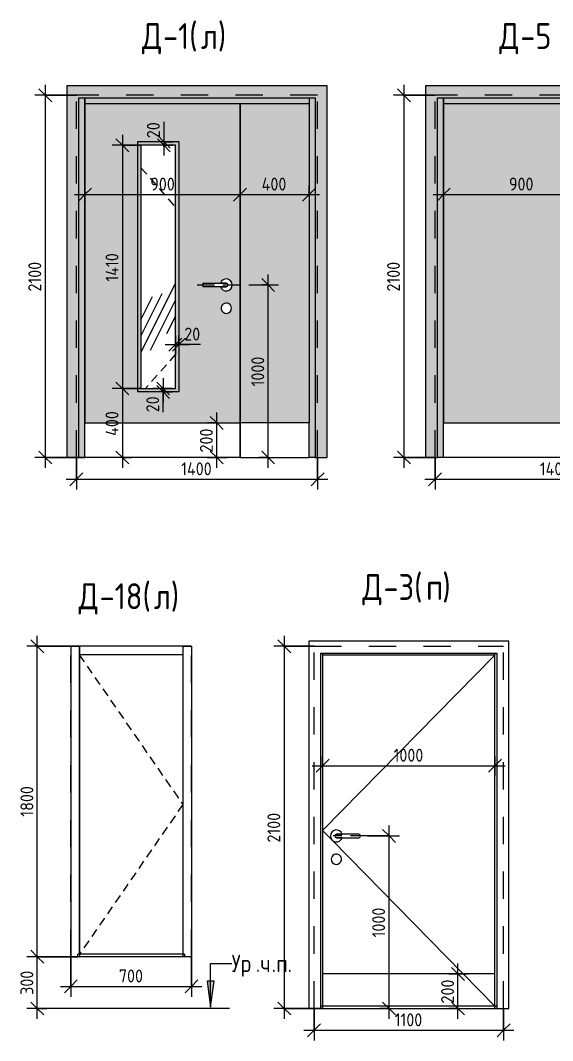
# Model space of a CAD drawing. Header units: millimetres. Extents: x 15267 to 38338, y 3838 to 18333.
# Drawn here: x 15267 to 18356, y 12419 to 18333 of the extents above; entities that cross this region are included whole.
import ezdxf

# ---------------------------------------------------------------- set-up
doc = ezdxf.new("R2010")
doc.units = ezdxf.units.MM
for name, pattern in [('200_ШТРИХ__ш1_п0_6_', [80, 50, -30]), ('ADSK_Штрих_ш2 п1', [150, 100, -50]), ('Штрих', [317.5, 158.75, -158.75])]:
    doc.linetypes.add(name, pattern=pattern)
for name, color, linetype, lineweight in [('A-ANNO-DIMS', 7, 'Continuous', 9), ('A-ANNO-DIMS-50', 7, 'Continuous', 9), ('A-DETL', 7, 'Continuous', 9), ('A-DETL-1', 7, 'ADSK_Штрих_ш2 п1', 9), ('A-DOOR', 7, 'Continuous', 9), ('A-DOOR-1', 7, 'Штрих', 9), ('A-DOOR-2', 7, '200_ШТРИХ__ш1_п0_6_', 9), ('A-DOOR-FRAM', 7, 'Continuous', 9), ('G-ANNO-TEXT', 7, 'Continuous', 9)]:
    doc.layers.add(name, color=color, linetype=linetype, lineweight=lineweight)
doc.layers.add('G-ANNO-TEXT-1', color=7, linetype='Continuous', lineweight=9, true_color=0x3c3c3c)
doc.styles.add('GOST Common', font='GOST_Common.ttf', dxfattribs={"width": 0.9, "height": 150})
doc.styles.add('GOST Common_1', font='GOST_Common.ttf', dxfattribs={"width": 0.9, "height": 100})
doc.styles.add('ISOCPEUR', font='isocpeur.ttf', dxfattribs={"width": 0.9, "height": 75})
doc.dimstyles.new('ISO-1_5', dxfattribs={"dimscale": 304.8, "dimtxt": 74.698588, "dimasz": 0.246063, "dimexe": 0.19685, "dimexo": 0, "dimgap": 0, "dimtad": 1, "dimdec": 0, "dimrnd": 10, "dimzin": 0, "dimdsep": 46, "dimtxsty": 'ISOCPEUR', "dimblk1": 'OBLIQUE', "dimblk2": 'OBLIQUE', "dimsah": 1, "dimcen": 0.09, "dimdle": 0.19685, "dimazin": 0, "dimtfac": 1, "dimtdec": 4, "dimtix": 1, "dimtmove": 0, "dimatfit": 3, "dimfxl": 1, "dimtvp": 1, "dimtolj": 1, "dimtzin": 0, "dimarcsym": 2})
doc.dimstyles.new('ISO-1_5_1', dxfattribs={"dimscale": 304.8, "dimtxt": 74.698588, "dimasz": 0.246063, "dimexe": 0.19685, "dimexo": 0, "dimgap": 0, "dimtad": 1, "dimdec": 0, "dimrnd": 10, "dimzin": 0, "dimdsep": 46, "dimtxsty": 'ISOCPEUR', "dimblk1": 'OBLIQUE', "dimblk2": 'OBLIQUE', "dimsah": 1, "dimcen": 0.09, "dimdle": 0.19685, "dimazin": 0, "dimtfac": 1, "dimtdec": 4, "dimtix": 1, "dimtmove": 1, "dimatfit": 3, "dimfxl": 1, "dimtvp": 1, "dimtolj": 1, "dimtzin": 0, "dimarcsym": 2})

# ---------------------------------------------------------------- blocks, each defined once
blk = doc.blocks.new('Family - ___-32371976-_Двери_ 2 этаж 23-33')
at = {"layer": 'A-DOOR'}
h = blk.add_hatch(color=256, dxfattribs=at)
h.paths.add_polyline_path([(15966.8, 15999.1), (16541.8, 15999.1), (16541.8, 17849.1), (15641.8, 17849.1), (15641.8, 15999.1), (15904.3, 15999.1)])
h.paths.add_polyline_path([(15966.8, 16199.1), (15966.8, 17609.1), (16166.8, 17609.1), (16166.8, 16199.1)])
h.paths.add_polyline_path([(16463.9, 16634.2), (16456.5, 16634.6), (16449.3, 16636.9), (16442.4, 16641.4), (16437.8, 16646.2), (16433.8, 16653.9), (16432.1, 16659.9), (16432.1, 16667.9), (16433.8, 16674.8), (16437.8, 16682), (16442.4, 16687), (16448.8, 16691.2), (16455.9, 16693.6), (16463.5, 16694.1), (16470.9, 16692.7), (16477.8, 16689.6), (16483.6, 16684.8), (16488.1, 16678.7), (16490.9, 16671.6), (16491.8, 16664.1), (16490.9, 16656.7), (16488.1, 16649.8), (16483.8, 16643.7), (16478, 16638.9), (16471.3, 16635.7), (16466, 16634.6)])
h.paths.add_polyline_path([(16462.3, 16764.1), (16453.4, 16765.2), (16444.9, 16768.5), (16437.6, 16773.8), (16432, 16780.9), (16428.3, 16789.1), (16329.2, 16789.5), (16326.8, 16790.5), (16324.7, 16792.1), (16322.4, 16796), (16322.1, 16796.6), (16321.8, 16799.1), (16322.1, 16801.7), (16323.1, 16804.1), (16324.7, 16806.2), (16326.8, 16807.8), (16329.2, 16808.8), (16331.8, 16809.1), (16428.3, 16809.1), (16432, 16817.4), (16437.6, 16824.5), (16444.9, 16829.8), (16453.4, 16833.1), (16464.4, 16833.8), (16471.3, 16832.8), (16479.6, 16829.3), (16486.7, 16823.7), (16492.2, 16816.5), (16495.6, 16808.1), (16496.8, 16799.1), (16495.6, 16790.2), (16492.2, 16781.8), (16486.7, 16774.6), (16479.6, 16769), (16470.5, 16765.3), (16464.4, 16764.4)])
blk.add_hatch(color=256, dxfattribs=at).paths.add_polyline_path([(16541.8, 15999.1), (16941.8, 15999.1), (16941.8, 17849.1), (16541.8, 17849.1), (16541.8, 16144.1)])
h = blk.add_hatch(dxfattribs=at)
h.set_pattern_fill('FP_1', color=256, style=0, pattern_type=2)
h.set_pattern_definition([(63.435, (127, 63.5), (-511.167, 1533.495), [635, -381, 635, -381, -807.806]), (63.435, (127, 63.5), (-511.167, 1533.495), [-2032, 254, -553.81]), (63.435, (95.2, 95.2), (-511.167, 1533.495), [508, -635, 381, -381, -934.806]), (63.435, (95.2, 95.2), (-511.167, 1533.495), [-1905, 444.5, -490.31]), (63.435, (95.2, 190.5), (-511.167, 1533.495), [381, -762, 254, -381, -1061.806]), (63.435, (95.2, 190.5), (-511.167, 1533.495), [-1778, 571.5, -490.31]), (63.435, (190.5, 95.2), (-511.167, 1533.495), [381, -762, 317.5, -12809.3]), (63.435, (285.8, 190.5), (-511.167, 1533.495), [190.5, -952.5, 127, -12999.8]), (63.435, (127, 349.2), (-511.167, 1533.495), [127, -952.5, 127, -508, -1125.306]), (63.435, (127, 349.2), (-511.167, 1533.495), [-1714.5, 317.5, -807.81]), (63.435, (698.5, 254), (-511.167, 1533.495), [635, -952.5, 762, -503.006]), (63.435, (698.5, 158.8), (-511.167, 1533.495), [889, -635, 952.5, -376.006]), (63.435, (762, 190.5), (-511.167, 1533.495), [1016, -508, 762, -553.806]), (63.435, (857.2, 285.8), (-511.167, 1533.495), [635, -889, 508, -807.806]), (63.435, (762, 476.2), (-511.167, 1533.495), [317.5, -1270, 381, -871.306]), (63.435, (952.5, 381), (-511.167, 1533.495), [254, -1270, 254, -1061.806])])
h.paths.add_polyline_path([(15966.8, 16199.1), (16166.8, 16199.1), (16166.8, 17609.1), (15966.8, 17609.1), (15966.8, 16412.5)])
at = {"layer": 'A-DOOR-FRAM'}
for points in [[(15606.8, 15799.1), (15606.8, 17884.1), (16976.8, 17884.1), (16976.8, 15799.1), (17046.8, 15799.1), (17046.8, 17954.1), (15536.8, 17954.1), (15536.8, 15799.1)], [(15641.8, 15799.1), (15641.8, 17884.1), (15606.8, 17884.1), (15606.8, 15799.1)], [(15641.8, 17849.1), (16941.8, 17849.1), (16941.8, 17884.1), (15641.8, 17884.1)], [(16941.8, 15799.1), (16976.8, 15799.1), (16976.8, 17884.1), (16941.8, 17884.1), (16941.8, 15999.1)]]:
    blk.add_hatch(color=256, dxfattribs=at).paths.add_polyline_path(points)
at = {"layer": 'A-DOOR'}
for p, q in [((16541.8, 17849.1), (15641.8, 17849.1)), ((15641.8, 15999.1), (15641.8, 17849.1)), ((16541.8, 17849.1), (16541.8, 15999.1)), ((16941.8, 17849.1), (16541.8, 17849.1)), ((16541.8, 15999.1), (16541.8, 17849.1)), ((16941.8, 17849.1), (16941.8, 15999.1)), ((16186.8, 17629.1), (15946.8, 17629.1)), ((15946.8, 17629.1), (15946.8, 16179.1)), ((16186.8, 17629.1), (16186.8, 16179.1)), ((15966.8, 17609.1), (15966.8, 16199.1)), ((16166.8, 17609.1), (15966.8, 17609.1)), ((16166.8, 16199.1), (16166.8, 17609.1)), ((16331.8, 16809.1), (16461.8, 16809.1)), ((16461.8, 16809.1), (16428.3, 16809.1)), ((16461.8, 16789.1), (16331.8, 16789.1)), ((16428.3, 16789.1), (16461.8, 16789.1)), ((16186.8, 16179.1), (15946.8, 16179.1)), ((15966.8, 16199.1), (16166.8, 16199.1)), ((15641.8, 15999.1), (16541.8, 15999.1)), ((15641.8, 15799.1), (15641.8, 15999.1)), ((16541.8, 15799.1), (16541.8, 15999.1)), ((16941.8, 15999.1), (16541.8, 15999.1)), ((16541.8, 15999.1), (16541.8, 15799.1)), ((16941.8, 15799.1), (16941.8, 15999.1)), ((16541.8, 15799.1), (15641.8, 15799.1)), ((16541.8, 15799.1), (16941.8, 15799.1))]:
    blk.add_line(p, q, dxfattribs=at)
for centre, radius, start, end in [((16331.8, 16799.1), 10, 90, 270), ((16461.8, 16799.1), 35, 0, 163.39845), ((16461.8, 16799.1), 35, 196.60155, 0), ((16461.8, 16799.1), 10, 270, 90), ((16461.8, 16799.1), 10, 270, 90), ((16461.8, 16664.1), 30, 0, 188.16992), ((16461.8, 16664.1), 30, 188.16992, 0)]:
    blk.add_arc(centre, radius, start, end, dxfattribs=at)
at = {"layer": 'A-DOOR-1'}
for p, q in [((16991.8, 17899.1), (15591.8, 17899.1)), ((15591.8, 15799.1), (15591.8, 17899.1)), ((16991.8, 17899.1), (15591.8, 17899.1)), ((15591.8, 15799.1), (15591.8, 17899.1)), ((16991.8, 15799.1), (16991.8, 17899.1)), ((16991.8, 15799.1), (16991.8, 17899.1))]:
    blk.add_line(p, q, dxfattribs=at)
at = {"layer": 'A-DOOR-2'}
for p, q in [((15966.8, 17478), (16166.8, 17250.6)), ((16166.8, 16397.1), (15993, 16199.1))]:
    blk.add_line(p, q, dxfattribs=at)
at = {"layer": 'A-DOOR-FRAM'}
for p, q in [((17046.8, 17954.1), (15536.8, 17954.1)), ((15536.8, 17954.1), (15536.8, 15799.1)), ((17046.8, 15799.1), (17046.8, 17954.1)), ((15606.8, 15799.1), (15606.8, 17884.1)), ((15606.8, 17884.1), (16976.8, 17884.1)), ((15641.8, 17849.1), (15641.8, 17884.1)), ((15641.8, 17884.1), (15641.8, 15999.1)), ((16941.8, 17884.1), (16941.8, 17849.1)), ((16941.8, 17884.1), (16941.8, 15999.1)), ((16976.8, 17884.1), (16976.8, 15799.1)), ((16941.8, 17849.1), (15641.8, 17849.1)), ((15536.8, 15799.1), (15606.8, 15799.1)), ((15641.8, 15799.1), (15606.8, 15799.1)), ((16976.8, 15799.1), (16941.8, 15799.1)), ((16976.8, 15799.1), (17046.8, 15799.1))]:
    blk.add_line(p, q, dxfattribs=at)
blk = doc.blocks.new('Family - ___-32372011-_Двери_ 2 этаж 23-33')
at = {"layer": 'A-DOOR'}
for p, q in [((16209.7, 14655.1), (15609.7, 14655.1)), ((15609.7, 12919.1), (15609.7, 14655.1)), ((16209.7, 14655.1), (16209.7, 12919.1)), ((16209.7, 12919.1), (15609.7, 12919.1))]:
    blk.add_line(p, q, dxfattribs=at)
at = {"layer": 'A-DOOR-1'}
for p, q in [((16259.7, 14705.1), (15559.7, 14705.1)), ((15559.7, 12905.1), (15559.7, 14705.1)), ((16259.7, 14705.1), (15559.7, 14705.1)), ((15559.7, 12905.1), (15559.7, 14705.1)), ((16259.7, 12905.1), (16259.7, 14705.1)), ((16259.7, 12905.1), (16259.7, 14705.1))]:
    blk.add_line(p, q, dxfattribs=at)
at = {"layer": 'A-DOOR-2'}
for p, q in [((15608.3, 14655.1), (16209.7, 13787.1)), ((16209.7, 13787.1), (15609.7, 12919.1))]:
    blk.add_line(p, q, dxfattribs=at)
at = {"layer": 'A-DOOR-FRAM'}
for p, q in [((15559.7, 14705.1), (15609.7, 14705.1)), ((15559.7, 14705.1), (15559.7, 12905.1)), ((15609.7, 14655.1), (15609.7, 14705.1)), ((16209.7, 14705.1), (15609.7, 14705.1)), ((15609.7, 14705.1), (15609.7, 12905.1)), ((16209.7, 14705.1), (16209.7, 14655.1)), ((16209.7, 14705.1), (16259.7, 14705.1)), ((16209.7, 14705.1), (16209.7, 12905.1)), ((16259.7, 14705.1), (16259.7, 12905.1)), ((16209.7, 14655.1), (15609.7, 14655.1)), ((15609.7, 12905.1), (15559.7, 12905.1)), ((15599.7, 12905.1), (15599.7, 12919.1)), ((16219.7, 12919.1), (15599.7, 12919.1)), ((16219.7, 12905.1), (15599.7, 12905.1)), ((16259.7, 12905.1), (16209.7, 12905.1)), ((16219.7, 12919.1), (16219.7, 12905.1))]:
    blk.add_line(p, q, dxfattribs=at)
blk = doc.blocks.new('Family - ___-32419061-_Двери_ 2 этаж 23-33')
at = {"layer": 'A-DOOR'}
for p, q in [((18020.9, 14653.7), (17020.9, 13637.1)), ((17020.9, 13637.1), (17073.9, 13583.1)), ((17230.9, 13615.1), (17100.9, 13615.1)), ((17100.9, 13615.1), (17134.4, 13615.1)), ((17078.1, 13578.9), (18020.9, 12619.1)), ((17100.9, 13595.1), (17230.9, 13595.1)), ((17134.4, 13595.1), (17100.9, 13595.1)), ((18020.9, 12805.1), (17020.9, 12805.1))]:
    blk.add_line(p, q, dxfattribs=at)
for centre, radius, start, end in [((17100.9, 13605.1), 35, 16.60155, 180), ((17100.9, 13605.1), 35, 180, 343.39845), ((17100.9, 13605.1), 10, 90, 270), ((17100.9, 13605.1), 10, 90, 270), ((17230.9, 13605.1), 10, 270, 90), ((17100.9, 13470.1), 30, 351.83008, 180), ((17100.9, 13470.1), 30, 180, 351.83008)]:
    blk.add_arc(centre, radius, start, end, dxfattribs=at)
at = {"layer": 'A-DOOR-1'}
for p, q in [((16970.9, 14705.1), (18070.9, 14705.1)), ((16970.9, 12605.1), (16970.9, 14705.1)), ((16970.9, 14705.1), (18070.9, 14705.1)), ((16970.9, 12605.1), (16970.9, 14705.1)), ((18070.9, 12605.1), (18070.9, 14705.1)), ((18070.9, 12605.1), (18070.9, 14705.1))]:
    blk.add_line(p, q, dxfattribs=at)
at = {"layer": 'A-DOOR-FRAM'}
for p, q in [((18100.9, 14735.1), (16940.9, 14735.1)), ((16940.9, 14735.1), (16940.9, 12605.1)), ((18100.9, 12605.1), (18100.9, 14735.1)), ((17010.9, 12605.1), (17010.9, 14665.1)), ((17010.9, 14665.1), (18030.9, 14665.1)), ((17020.9, 14655.1), (17020.9, 14665.1)), ((17020.9, 14665.1), (17020.9, 12605.1)), ((17020.9, 14655.1), (18020.9, 14655.1)), ((18020.9, 14665.1), (18020.9, 14655.1)), ((18020.9, 12605.1), (18020.9, 14665.1)), ((18030.9, 14665.1), (18030.9, 12605.1)), ((16940.9, 12605.1), (17010.9, 12605.1)), ((18030.9, 12619.1), (17010.9, 12619.1)), ((17020.9, 12605.1), (17010.9, 12605.1)), ((17010.9, 12605.1), (18030.9, 12605.1)), ((18030.9, 12605.1), (18020.9, 12605.1)), ((18030.9, 12605.1), (18100.9, 12605.1))]:
    blk.add_line(p, q, dxfattribs=at)
blk = doc.blocks.new('Family - ___-32419566-_Двери_ 2 этаж 23-33')
at = {"layer": 'A-DOOR'}
h = blk.add_hatch(color=256, dxfattribs=at)
h.paths.add_polyline_path([(17723.2, 15999.1), (18623.2, 15999.1), (18623.2, 17849.1), (17723.2, 17849.1), (17723.2, 16144.1)])
h.paths.add_polyline_path([(18545.4, 16634.2), (18537.9, 16634.6), (18530.8, 16636.9), (18523.8, 16641.4), (18519.2, 16646.2), (18515.2, 16653.9), (18513.5, 16659.9), (18513.5, 16667.9), (18515.2, 16674.8), (18519.2, 16682), (18523.8, 16687), (18530.2, 16691.2), (18537.4, 16693.6), (18544.9, 16694.1), (18552.3, 16692.7), (18559.2, 16689.6), (18565, 16684.8), (18569.5, 16678.7), (18572.3, 16671.6), (18573.2, 16664.1), (18572.3, 16656.7), (18569.6, 16649.8), (18565.2, 16643.7), (18559.5, 16638.9), (18552.7, 16635.7), (18547.4, 16634.6)])
h.paths.add_polyline_path([(18543.8, 16764.1), (18534.8, 16765.2), (18526.4, 16768.5), (18519.1, 16773.8), (18513.4, 16780.9), (18509.7, 16789.1), (18410.7, 16789.5), (18408.2, 16790.5), (18406.2, 16792.1), (18404.6, 16794.1), (18403.6, 16796.6), (18403.2, 16799.1), (18403.6, 16801.7), (18404.6, 16804.1), (18406.2, 16806.2), (18408.2, 16807.8), (18410.7, 16808.8), (18416.7, 16809.1), (18509.7, 16809.1), (18513.4, 16817.4), (18519.1, 16824.5), (18526.4, 16829.8), (18534.8, 16833.1), (18545.8, 16833.8), (18552.7, 16832.8), (18561, 16829.3), (18568.2, 16823.7), (18573.6, 16816.5), (18577.1, 16808.1), (18578.2, 16799.1), (18577.1, 16790.2), (18573.6, 16781.8), (18566.9, 16773.6), (18559.8, 16768.5), (18550.9, 16765.2), (18545.8, 16764.4)])
blk.add_hatch(color=256, dxfattribs=at).paths.add_polyline_path([(19023.2, 15999.1), (19023.2, 17849.1), (18623.2, 17849.1), (18623.2, 15999.1), (18717, 15999.1)])
at = {"layer": 'A-DOOR-FRAM'}
for points in [[(19128.2, 15799.1), (19128.2, 17954.1), (17618.2, 17954.1), (17618.2, 15799.1), (17688.2, 15799.1), (17688.2, 17884.1), (19058.2, 17884.1), (19058.2, 15799.1)], [(17723.2, 15799.1), (17723.2, 17884.1), (17688.2, 17884.1), (17688.2, 15799.1)], [(19023.2, 17849.1), (19023.2, 17884.1), (17723.2, 17884.1), (17723.2, 17849.1), (18623.2, 17849.1)], [(19023.2, 15799.1), (19058.2, 15799.1), (19058.2, 17884.1), (19023.2, 17884.1), (19023.2, 15999.1)]]:
    blk.add_hatch(color=256, dxfattribs=at).paths.add_polyline_path(points)
at = {"layer": 'A-DOOR'}
for p, q in [((18623.2, 17849.1), (17723.2, 17849.1)), ((17723.2, 15999.1), (17723.2, 17849.1)), ((18623.2, 17849.1), (18623.2, 15999.1)), ((19023.2, 17849.1), (18623.2, 17849.1)), ((18623.2, 15999.1), (18623.2, 17849.1)), ((19023.2, 17849.1), (19023.2, 15999.1)), ((18413.2, 16809.1), (18543.2, 16809.1)), ((18543.2, 16809.1), (18509.7, 16809.1)), ((18543.2, 16789.1), (18413.2, 16789.1)), ((18509.7, 16789.1), (18543.2, 16789.1)), ((17723.2, 15999.1), (18623.2, 15999.1)), ((17723.2, 15799.1), (17723.2, 15999.1)), ((18623.2, 15799.1), (18623.2, 15999.1)), ((19023.2, 15999.1), (18623.2, 15999.1)), ((18623.2, 15999.1), (18623.2, 15799.1)), ((19023.2, 15799.1), (19023.2, 15999.1)), ((18623.2, 15799.1), (17723.2, 15799.1)), ((18623.2, 15799.1), (19023.2, 15799.1))]:
    blk.add_line(p, q, dxfattribs=at)
for centre, radius, start, end in [((18413.2, 16799.1), 10, 90, 270), ((18543.2, 16799.1), 35, 0, 163.39845), ((18543.2, 16799.1), 35, 196.60155, 0), ((18543.2, 16799.1), 10, 270, 90), ((18543.2, 16799.1), 10, 270, 90), ((18543.2, 16664.1), 30, 0, 188.16992), ((18543.2, 16664.1), 30, 188.16992, 0)]:
    blk.add_arc(centre, radius, start, end, dxfattribs=at)
at = {"layer": 'A-DOOR-1'}
for p, q in [((19073.2, 17899.1), (17673.2, 17899.1)), ((17673.2, 15799.1), (17673.2, 17899.1)), ((19073.2, 17899.1), (17673.2, 17899.1)), ((17673.2, 15799.1), (17673.2, 17899.1)), ((19073.2, 15799.1), (19073.2, 17899.1)), ((19073.2, 15799.1), (19073.2, 17899.1))]:
    blk.add_line(p, q, dxfattribs=at)
at = {"layer": 'A-DOOR-FRAM'}
for p, q in [((19128.2, 17954.1), (17618.2, 17954.1)), ((17618.2, 17954.1), (17618.2, 15799.1)), ((19128.2, 15799.1), (19128.2, 17954.1)), ((17688.2, 15799.1), (17688.2, 17884.1)), ((17688.2, 17884.1), (19058.2, 17884.1)), ((17723.2, 17849.1), (17723.2, 17884.1)), ((17723.2, 17884.1), (17723.2, 15999.1)), ((19023.2, 17884.1), (19023.2, 17849.1)), ((19023.2, 17884.1), (19023.2, 15999.1)), ((19058.2, 17884.1), (19058.2, 15799.1)), ((19023.2, 17849.1), (17723.2, 17849.1)), ((17618.2, 15799.1), (17688.2, 15799.1)), ((17723.2, 15799.1), (17688.2, 15799.1)), ((19058.2, 15799.1), (19023.2, 15799.1)), ((19058.2, 15799.1), (19128.2, 15799.1))]:
    blk.add_line(p, q, dxfattribs=at)
blk = doc.blocks.new('DIMBLOCK1-_Двери_ 2 этаж 23-33')
at = {"layer": 'A-ANNO-DIMS-50'}
for p, q in [((15591.8, 15799.1), (15591.8, 15612.9)), ((15591.8, 15672.9), (15591.8, 15799.1)), ((16991.8, 15799.1), (16991.8, 15612.9)), ((16991.8, 15672.9), (16991.8, 15799.1)), ((15531.8, 15672.9), (17051.8, 15672.9))]:
    blk.add_line(p, q, dxfattribs=at)
at = {"layer": 'A-ANNO-DIMS-50', "lineweight": 20}
for p, q in [((15591.8, 15672.9), (15554.3, 15635.4)), ((15591.8, 15672.9), (15629.3, 15710.4)), ((16991.8, 15672.9), (16954.3, 15635.4)), ((16991.8, 15672.9), (17029.3, 15710.4))]:
    blk.add_line(p, q, dxfattribs=at)
at = {"layer": 'A-ANNO-DIMS-50', "color": 0, "insert": (16199.9, 15770.9), "char_height": 75, "width": 220.648, "attachment_point": 1, "line_spacing_factor": 1.149209, "style": 'ISOCPEUR'}
blk.add_mtext('1400', dxfattribs=at)
blk = doc.blocks.new('_Oblique')
at = {"color": 0, "linetype": 'ByBlock', "lineweight": -2}
blk.add_line((-0.5, -0.5), (0.5, 0.5), dxfattribs=at)
blk = doc.blocks.new('DIMBLOCK2-_Двери_ 2 этаж 23-33')
at = {"layer": 'A-ANNO-DIMS-50', "lineweight": 20}
for p, q in [((16406.4, 15999.1), (16368.9, 16036.6)), ((16406.4, 15999.1), (16443.9, 15961.6)), ((16406.4, 15799.1), (16368.9, 15836.6)), ((16406.4, 15799.1), (16443.9, 15761.6))]:
    blk.add_line(p, q, dxfattribs=at)
at = {"layer": 'A-ANNO-DIMS-50'}
for p, q in [((16406.4, 15739.1), (16406.4, 16059.1)), ((16353.3, 15999.1), (16466.4, 15999.1)), ((16406.4, 15999.1), (16353.3, 15999.1)), ((16353.3, 15799.1), (16466.4, 15799.1)), ((16406.4, 15799.1), (16353.3, 15799.1))]:
    blk.add_line(p, q, dxfattribs=at)
at = {"layer": 'A-ANNO-DIMS-50', "color": 0, "insert": (16308.4, 15828), "char_height": 75, "width": 170.658, "attachment_point": 1, "rotation": 90, "line_spacing_factor": 1.149209, "style": 'ISOCPEUR'}
blk.add_mtext('200', dxfattribs=at)
blk = doc.blocks.new('DIMBLOCK3-_Двери_ 2 этаж 23-33')
at = {"layer": 'A-ANNO-DIMS-50', "lineweight": 20}
for p, q in [((15859, 17609.1), (15821.5, 17646.6)), ((15859, 17609.1), (15896.5, 17571.6)), ((15859, 16199.1), (15821.5, 16236.6)), ((15859, 16199.1), (15896.5, 16161.6))]:
    blk.add_line(p, q, dxfattribs=at)
at = {"layer": 'A-ANNO-DIMS-50'}
for p, q in [((15859, 17669.1), (15859, 16199.1)), ((15966.8, 17609.1), (15799, 17609.1)), ((15859, 17609.1), (15966.8, 17609.1)), ((15966.8, 16199.1), (15799, 16199.1)), ((15859, 16199.1), (15966.8, 16199.1))]:
    blk.add_line(p, q, dxfattribs=at)
at = {"layer": 'A-ANNO-DIMS-50', "color": 0, "insert": (15761, 16818.7), "char_height": 75, "width": 205.134, "attachment_point": 1, "rotation": 90, "line_spacing_factor": 1.149209, "style": 'ISOCPEUR'}
blk.add_mtext('1410', dxfattribs=at)
blk = doc.blocks.new('DIMBLOCK4-_Двери_ 2 этаж 23-33')
at = {"layer": 'A-ANNO-DIMS-50', "lineweight": 20}
for p, q in [((15859, 16199.1), (15821.5, 16236.6)), ((15859, 16199.1), (15896.5, 16161.6)), ((15859, 15799.1), (15821.5, 15836.6)), ((15859, 15799.1), (15896.5, 15761.6))]:
    blk.add_line(p, q, dxfattribs=at)
at = {"layer": 'A-ANNO-DIMS-50'}
for p, q in [((15966.8, 16199.1), (15799, 16199.1)), ((15859, 16199.1), (15859, 15739.1)), ((15859, 16199.1), (15966.8, 16199.1)), ((15912, 15799.1), (15799, 15799.1)), ((15859, 15799.1), (15912, 15799.1))]:
    blk.add_line(p, q, dxfattribs=at)
at = {"layer": 'A-ANNO-DIMS-50', "color": 0, "insert": (15761, 15924.4), "char_height": 75, "width": 179.277, "attachment_point": 1, "rotation": 90, "line_spacing_factor": 1.149209, "style": 'ISOCPEUR'}
blk.add_mtext('400', dxfattribs=at)
blk = doc.blocks.new('DIMBLOCK5-_Двери_ 2 этаж 23-33')
at = {"layer": 'A-ANNO-DIMS-50', "lineweight": 20}
for p, q in [((16095.3, 16199.1), (16057.8, 16236.6)), ((16095.3, 16179.1), (16057.8, 16216.6)), ((16095.3, 16199.1), (16132.8, 16161.6)), ((16095.3, 16179.1), (16132.8, 16141.6))]:
    blk.add_line(p, q, dxfattribs=at)
at = {"layer": 'A-ANNO-DIMS-50'}
for p, q in [((16095.3, 16259.1), (16095.3, 16119.1)), ((16095.3, 16205.8), (16095.3, 16189.1)), ((16095.3, 16061), (16095.3, 16205.8)), ((16148.3, 16199.1), (16035.3, 16199.1)), ((16148.3, 16179.1), (16035.3, 16179.1)), ((16095.3, 16199.1), (16148.3, 16199.1)), ((16095.3, 16179.1), (16148.3, 16179.1))]:
    blk.add_line(p, q, dxfattribs=at)
at = {"layer": 'A-ANNO-DIMS-50', "color": 0, "insert": (15997.3, 16061), "char_height": 75, "width": 113.772, "attachment_point": 1, "rotation": 90, "line_spacing_factor": 1.149209, "style": 'ISOCPEUR'}
blk.add_mtext('20', dxfattribs=at)
blk = doc.blocks.new('DIMBLOCK6-_Двери_ 2 этаж 23-33')
at = {"layer": 'A-ANNO-DIMS-50'}
for p, q in [((16166.8, 16506.8), (16166.8, 16393.8)), ((16166.8, 16453.8), (16166.8, 16506.8)), ((16186.8, 16506.8), (16186.8, 16393.8)), ((16186.8, 16453.8), (16186.8, 16506.8)), ((16106.8, 16453.8), (16246.8, 16453.8)), ((16168, 16453.8), (16176.8, 16453.8)), ((16312.8, 16453.8), (16168, 16453.8))]:
    blk.add_line(p, q, dxfattribs=at)
at = {"layer": 'A-ANNO-DIMS-50', "lineweight": 20}
for p, q in [((16166.8, 16453.8), (16129.3, 16416.3)), ((16186.8, 16453.8), (16149.3, 16416.3)), ((16166.8, 16453.8), (16204.3, 16491.3)), ((16186.8, 16453.8), (16224.3, 16491.3))]:
    blk.add_line(p, q, dxfattribs=at)
at = {"layer": 'A-ANNO-DIMS-50', "color": 0, "insert": (16218, 16551.8), "char_height": 75, "width": 113.772, "attachment_point": 1, "line_spacing_factor": 1.149209, "style": 'ISOCPEUR'}
blk.add_mtext('20', dxfattribs=at)
blk = doc.blocks.new('DIMBLOCK7-_Двери_ 2 этаж 23-33')
at = {"layer": 'A-ANNO-DIMS-50'}
for p, q in [((16099.2, 17744.9), (16099.2, 17600.1)), ((16099.2, 17689.1), (16099.2, 17549.1)), ((16152.2, 17629.1), (16039.2, 17629.1)), ((16099.2, 17629.1), (16152.2, 17629.1)), ((16152.2, 17609.1), (16039.2, 17609.1)), ((16099.2, 17600.1), (16099.2, 17619.1)), ((16099.2, 17609.1), (16152.2, 17609.1))]:
    blk.add_line(p, q, dxfattribs=at)
at = {"layer": 'A-ANNO-DIMS-50', "lineweight": 20}
for p, q in [((16099.2, 17629.1), (16061.7, 17666.6)), ((16099.2, 17609.1), (16061.7, 17646.6)), ((16099.2, 17629.1), (16136.7, 17591.6)), ((16099.2, 17609.1), (16136.7, 17571.6))]:
    blk.add_line(p, q, dxfattribs=at)
at = {"layer": 'A-ANNO-DIMS-50', "color": 0, "insert": (16001.2, 17650.1), "char_height": 75, "width": 113.772, "attachment_point": 1, "rotation": 90, "line_spacing_factor": 1.149209, "style": 'ISOCPEUR'}
blk.add_mtext('20', dxfattribs=at)
blk = doc.blocks.new('DIMBLOCK8-_Двери_ 2 этаж 23-33')
at = {"layer": 'A-ANNO-DIMS-50', "lineweight": 20}
for p, q in [((15411, 17899.1), (15373.5, 17936.6)), ((15411, 17899.1), (15448.5, 17861.6)), ((15411, 15799.1), (15373.5, 15836.6)), ((15411, 15799.1), (15448.5, 15761.6))]:
    blk.add_line(p, q, dxfattribs=at)
at = {"layer": 'A-ANNO-DIMS-50'}
for p, q in [((15411, 17959.1), (15411, 15739.1)), ((15591.8, 17899.1), (15351, 17899.1)), ((15411, 17899.1), (15591.8, 17899.1)), ((15641.8, 15799.1), (15351, 15799.1)), ((15411, 15799.1), (15641.8, 15799.1))]:
    blk.add_line(p, q, dxfattribs=at)
at = {"layer": 'A-ANNO-DIMS-50', "color": 0, "insert": (15313, 16760.8), "char_height": 75, "width": 212.029, "attachment_point": 1, "rotation": 90, "line_spacing_factor": 1.149209, "style": 'ISOCPEUR'}
blk.add_mtext('2100', dxfattribs=at)
blk = doc.blocks.new('DIMBLOCK9-_Двери_ 2 этаж 23-33')
at = {"layer": 'A-ANNO-DIMS-50'}
for p, q in [((15641.8, 17376.3), (15641.8, 17263.3)), ((15641.8, 17323.3), (15641.8, 17376.3)), ((16541.8, 17276.4), (16541.8, 17383.3)), ((15581.8, 17323.3), (16541.8, 17323.3)), ((16541.8, 17323.3), (16541.8, 17276.4))]:
    blk.add_line(p, q, dxfattribs=at)
at = {"layer": 'A-ANNO-DIMS-50', "lineweight": 20}
for p, q in [((15641.8, 17323.3), (15679.3, 17360.8)), ((16541.8, 17323.3), (16579.3, 17360.8)), ((15641.8, 17323.3), (15604.3, 17285.8)), ((16541.8, 17323.3), (16504.3, 17285.8))]:
    blk.add_line(p, q, dxfattribs=at)
at = {"layer": 'A-ANNO-DIMS-50', "color": 0, "insert": (16020.7, 17421.3), "char_height": 75, "width": 170.658, "attachment_point": 1, "line_spacing_factor": 1.149209, "style": 'ISOCPEUR'}
blk.add_mtext('900', dxfattribs=at)
blk = doc.blocks.new('DIMBLOCK10-_Двери_ 2 этаж 23-33')
at = {"layer": 'A-ANNO-DIMS-50'}
for p, q in [((16541.8, 17276.4), (16541.8, 17383.3)), ((16941.8, 17376.3), (16941.8, 17263.3)), ((16941.8, 17323.3), (16941.8, 17376.3)), ((16541.8, 17323.3), (17001.8, 17323.3)), ((16541.8, 17323.3), (16541.8, 17276.4))]:
    blk.add_line(p, q, dxfattribs=at)
at = {"layer": 'A-ANNO-DIMS-50', "lineweight": 20}
for p, q in [((16541.8, 17323.3), (16579.3, 17360.8)), ((16941.8, 17323.3), (16979.3, 17360.8)), ((16541.8, 17323.3), (16504.3, 17285.8)), ((16941.8, 17323.3), (16904.3, 17285.8))]:
    blk.add_line(p, q, dxfattribs=at)
at = {"layer": 'A-ANNO-DIMS-50', "color": 0, "insert": (16667.1, 17421.3), "char_height": 75, "width": 179.277, "attachment_point": 1, "line_spacing_factor": 1.149209, "style": 'ISOCPEUR'}
blk.add_mtext('400', dxfattribs=at)
blk = doc.blocks.new('DIMBLOCK11-_Двери_ 2 этаж 23-33')
at = {"layer": 'A-ANNO-DIMS-50'}
for p, q in [((15559.7, 12905.1), (15559.7, 12673.1)), ((15559.7, 12733.1), (15559.7, 12905.1)), ((16259.7, 12905.1), (16259.7, 12673.1)), ((16259.7, 12733.1), (16259.7, 12905.1)), ((15499.7, 12733.1), (16319.7, 12733.1))]:
    blk.add_line(p, q, dxfattribs=at)
at = {"layer": 'A-ANNO-DIMS-50', "lineweight": 20}
for p, q in [((15559.7, 12733.1), (15522.2, 12695.6)), ((15559.7, 12733.1), (15597.2, 12770.6)), ((16259.7, 12733.1), (16222.2, 12695.6)), ((16259.7, 12733.1), (16297.2, 12770.6))]:
    blk.add_line(p, q, dxfattribs=at)
at = {"layer": 'A-ANNO-DIMS-50', "color": 0, "insert": (15838.6, 12831.1), "char_height": 75, "width": 170.658, "attachment_point": 1, "line_spacing_factor": 1.149209, "style": 'ISOCPEUR'}
blk.add_mtext('700', dxfattribs=at)
blk = doc.blocks.new('DIMBLOCK12-_Двери_ 2 этаж 23-33')
at = {"layer": 'A-ANNO-DIMS-50'}
for p, q in [((15599.7, 12905.1), (15305.1, 12905.1)), ((15365.1, 12545.1), (15365.1, 12905.1)), ((15365.1, 12905.1), (15599.7, 12905.1)), ((15420.3, 12605.1), (15305.1, 12605.1)), ((15365.1, 12605.1), (15420.3, 12605.1))]:
    blk.add_line(p, q, dxfattribs=at)
at = {"layer": 'A-ANNO-DIMS-50', "lineweight": 20}
for p, q in [((15365.1, 12905.1), (15327.6, 12942.6)), ((15365.1, 12905.1), (15402.6, 12867.6)), ((15365.1, 12605.1), (15327.6, 12642.6)), ((15365.1, 12605.1), (15402.6, 12567.6))]:
    blk.add_line(p, q, dxfattribs=at)
at = {"layer": 'A-ANNO-DIMS-50', "color": 0, "insert": (15267.1, 12684), "char_height": 75, "width": 170.658, "attachment_point": 1, "rotation": 90, "line_spacing_factor": 1.149209, "style": 'ISOCPEUR'}
blk.add_mtext('300', dxfattribs=at)
blk = doc.blocks.new('DIMBLOCK13-_Двери_ 2 этаж 23-33')
at = {"layer": 'A-ANNO-DIMS-50', "lineweight": 20}
for p, q in [((15365.1, 14705.1), (15327.6, 14742.6)), ((15365.1, 14705.1), (15402.6, 14667.6)), ((15365.1, 12905.1), (15327.6, 12942.6)), ((15365.1, 12905.1), (15402.6, 12867.6))]:
    blk.add_line(p, q, dxfattribs=at)
at = {"layer": 'A-ANNO-DIMS-50'}
for p, q in [((15365.1, 12905.1), (15365.1, 14765.1)), ((15559.7, 14705.1), (15305.1, 14705.1)), ((15365.1, 14705.1), (15559.7, 14705.1)), ((15599.7, 12905.1), (15305.1, 12905.1)), ((15365.1, 12905.1), (15599.7, 12905.1))]:
    blk.add_line(p, q, dxfattribs=at)
at = {"layer": 'A-ANNO-DIMS-50', "color": 0, "insert": (15267.1, 13716.8), "char_height": 75, "width": 212.029, "attachment_point": 1, "rotation": 90, "line_spacing_factor": 1.149209, "style": 'ISOCPEUR'}
blk.add_mtext('1800', dxfattribs=at)
blk = doc.blocks.new('DIMBLOCK15-_Двери_ 2 этаж 23-33')
at = {"layer": 'A-ANNO-DIMS-50'}
for p, q in [((16705, 15739.1), (16705, 16859.6)), ((16672.7, 16799.6), (16765, 16799.6)), ((16705, 16799.6), (16672.7, 16799.6)), ((16652, 15799.1), (16765, 15799.1)), ((16705, 15799.1), (16652, 15799.1))]:
    blk.add_line(p, q, dxfattribs=at)
at = {"layer": 'A-ANNO-DIMS-50', "lineweight": 20}
for p, q in [((16705, 16799.6), (16667.5, 16837.1)), ((16705, 16799.6), (16742.5, 16762.1)), ((16705, 15799.1), (16667.5, 15836.6)), ((16705, 15799.1), (16742.5, 15761.6))]:
    blk.add_line(p, q, dxfattribs=at)
at = {"layer": 'A-ANNO-DIMS-50', "color": 0, "insert": (16607, 16211), "char_height": 75, "width": 212.029, "attachment_point": 1, "rotation": 90, "line_spacing_factor": 1.149209, "style": 'ISOCPEUR'}
blk.add_mtext('1000', dxfattribs=at)
blk = doc.blocks.new('DIMBLOCK27-_Двери_ 2 этаж 23-33')
at = {"layer": 'A-ANNO-DIMS-50', "lineweight": 20}
for p, q in [((16798.2, 14705.1), (16760.7, 14742.6)), ((16798.2, 14705.1), (16835.7, 14667.6)), ((16798.2, 12605.1), (16760.7, 12642.6)), ((16798.2, 12605.1), (16835.7, 12567.6))]:
    blk.add_line(p, q, dxfattribs=at)
at = {"layer": 'A-ANNO-DIMS-50'}
for p, q in [((16798.2, 14765.1), (16798.2, 12545.1)), ((16970.9, 14705.1), (16738.2, 14705.1)), ((16798.2, 14705.1), (16970.9, 14705.1)), ((17010.9, 12605.1), (16738.2, 12605.1)), ((16798.2, 12605.1), (17010.9, 12605.1))]:
    blk.add_line(p, q, dxfattribs=at)
at = {"layer": 'A-ANNO-DIMS-50', "color": 0, "insert": (16700.3, 13566.8), "char_height": 75, "width": 212.029, "attachment_point": 1, "rotation": 90, "line_spacing_factor": 1.149209, "style": 'ISOCPEUR'}
blk.add_mtext('2100', dxfattribs=at)
blk = doc.blocks.new('DIMBLOCK28-_Двери_ 2 этаж 23-33')
at = {"layer": 'A-ANNO-DIMS-50'}
for p, q in [((16970.9, 12605.1), (16970.9, 12418.9)), ((16970.9, 12478.9), (16970.9, 12605.1)), ((18070.9, 12605.1), (18070.9, 12418.9)), ((18070.9, 12478.9), (18070.9, 12605.1)), ((16910.9, 12478.9), (18130.9, 12478.9))]:
    blk.add_line(p, q, dxfattribs=at)
at = {"layer": 'A-ANNO-DIMS-50', "lineweight": 20}
for p, q in [((16970.9, 12478.9), (16933.4, 12441.4)), ((16970.9, 12478.9), (17008.4, 12516.4)), ((18070.9, 12478.9), (18033.4, 12441.4)), ((18070.9, 12478.9), (18108.4, 12516.4))]:
    blk.add_line(p, q, dxfattribs=at)
at = {"layer": 'A-ANNO-DIMS-50', "color": 0, "insert": (17439, 12576.9), "char_height": 75, "width": 196.515, "attachment_point": 1, "line_spacing_factor": 1.149209, "style": 'ISOCPEUR'}
blk.add_mtext('1100', dxfattribs=at)
blk = doc.blocks.new('DIMBLOCK29-_Двери_ 2 этаж 23-33')
at = {"layer": 'A-ANNO-DIMS-50', "lineweight": 20}
for p, q in [((17806.3, 12805.1), (17768.8, 12842.6)), ((17806.3, 12805.1), (17843.8, 12767.6)), ((17806.3, 12605.1), (17768.8, 12642.6)), ((17806.3, 12605.1), (17843.8, 12567.6))]:
    blk.add_line(p, q, dxfattribs=at)
at = {"layer": 'A-ANNO-DIMS-50'}
for p, q in [((17806.3, 12545.1), (17806.3, 12865.1)), ((17753.3, 12805.1), (17866.3, 12805.1)), ((17806.3, 12805.1), (17753.3, 12805.1)), ((17753.3, 12605.1), (17866.3, 12605.1)), ((17806.3, 12605.1), (17753.3, 12605.1))]:
    blk.add_line(p, q, dxfattribs=at)
at = {"layer": 'A-ANNO-DIMS-50', "color": 0, "insert": (17708.3, 12634), "char_height": 75, "width": 170.658, "attachment_point": 1, "rotation": 90, "line_spacing_factor": 1.149209, "style": 'ISOCPEUR'}
blk.add_mtext('200', dxfattribs=at)
blk = doc.blocks.new('DIMBLOCK30-_Двери_ 2 этаж 23-33')
at = {"layer": 'A-ANNO-DIMS-50'}
for p, q in [((17406.3, 12545.1), (17406.3, 13665.5)), ((17281.8, 13605.5), (17466.3, 13605.5)), ((17406.3, 13605.5), (17281.8, 13605.5)), ((17353.3, 12605.1), (17466.3, 12605.1)), ((17406.3, 12605.1), (17353.3, 12605.1))]:
    blk.add_line(p, q, dxfattribs=at)
at = {"layer": 'A-ANNO-DIMS-50', "lineweight": 20}
for p, q in [((17406.3, 13605.5), (17368.8, 13643)), ((17406.3, 13605.5), (17443.8, 13568)), ((17406.3, 12605.1), (17368.8, 12642.6)), ((17406.3, 12605.1), (17443.8, 12567.6))]:
    blk.add_line(p, q, dxfattribs=at)
at = {"layer": 'A-ANNO-DIMS-50', "color": 0, "insert": (17308.3, 13017), "char_height": 75, "width": 212.029, "attachment_point": 1, "rotation": 90, "line_spacing_factor": 1.149209, "style": 'ISOCPEUR'}
blk.add_mtext('1000', dxfattribs=at)
blk = doc.blocks.new('DIMBLOCK36-_Двери_ 2 этаж 23-33')
at = {"layer": 'A-ANNO-DIMS-50'}
for p, q in [((17673.2, 15799.1), (17673.2, 15612.9)), ((17673.2, 15672.9), (17673.2, 15799.1)), ((19073.2, 15799.1), (19073.2, 15612.9)), ((19073.2, 15672.9), (19073.2, 15799.1)), ((17613.2, 15672.9), (19133.2, 15672.9))]:
    blk.add_line(p, q, dxfattribs=at)
at = {"layer": 'A-ANNO-DIMS-50', "lineweight": 20}
for p, q in [((17673.2, 15672.9), (17635.7, 15635.4)), ((17673.2, 15672.9), (17710.7, 15710.4)), ((19073.2, 15672.9), (19035.7, 15635.4)), ((19073.2, 15672.9), (19110.7, 15710.4))]:
    blk.add_line(p, q, dxfattribs=at)
at = {"layer": 'A-ANNO-DIMS-50', "color": 0, "insert": (18281.3, 15770.9), "char_height": 75, "width": 220.648, "attachment_point": 1, "line_spacing_factor": 1.149209, "style": 'ISOCPEUR'}
blk.add_mtext('1400', dxfattribs=at)
blk = doc.blocks.new('DIMBLOCK38-_Двери_ 2 этаж 23-33')
at = {"layer": 'A-ANNO-DIMS-50', "lineweight": 20}
for p, q in [((17492.4, 17899.1), (17454.9, 17936.6)), ((17492.4, 17899.1), (17529.9, 17861.6)), ((17492.4, 15799.1), (17454.9, 15836.6)), ((17492.4, 15799.1), (17529.9, 15761.6))]:
    blk.add_line(p, q, dxfattribs=at)
at = {"layer": 'A-ANNO-DIMS-50'}
for p, q in [((17492.4, 17959.1), (17492.4, 15739.1)), ((17673.2, 17899.1), (17432.4, 17899.1)), ((17492.4, 17899.1), (17673.2, 17899.1)), ((17673.2, 15799.1), (17432.4, 15799.1)), ((17492.4, 15799.1), (17673.2, 15799.1))]:
    blk.add_line(p, q, dxfattribs=at)
at = {"layer": 'A-ANNO-DIMS-50', "color": 0, "insert": (17394.5, 16760.8), "char_height": 75, "width": 212.029, "attachment_point": 1, "rotation": 90, "line_spacing_factor": 1.149209, "style": 'ISOCPEUR'}
blk.add_mtext('2100', dxfattribs=at)
blk = doc.blocks.new('DIMBLOCK39-_Двери_ 2 этаж 23-33')
at = {"layer": 'A-ANNO-DIMS-50'}
for p, q in [((17723.2, 17376.3), (17723.2, 17263.3)), ((17723.2, 17323.3), (17723.2, 17376.3)), ((18623.2, 15999.1), (18623.2, 17383.3)), ((17663.2, 17323.3), (18623.2, 17323.3)), ((18623.2, 17323.3), (18623.2, 15999.1))]:
    blk.add_line(p, q, dxfattribs=at)
at = {"layer": 'A-ANNO-DIMS-50', "lineweight": 20}
for p, q in [((17723.2, 17323.3), (17760.7, 17360.8)), ((18623.2, 17323.3), (18660.7, 17360.8)), ((17723.2, 17323.3), (17685.7, 17285.8)), ((18623.2, 17323.3), (18585.7, 17285.8))]:
    blk.add_line(p, q, dxfattribs=at)
at = {"layer": 'A-ANNO-DIMS-50', "color": 0, "insert": (18102.1, 17421.3), "char_height": 75, "width": 170.658, "attachment_point": 1, "line_spacing_factor": 1.149209, "style": 'ISOCPEUR'}
blk.add_mtext('900', dxfattribs=at)
blk = doc.blocks.new('DIMBLOCK55-_Двери_ 2 этаж 23-33')
at = {"layer": 'A-ANNO-DIMS-50'}
for p, q in [((17020.9, 14065.6), (17020.9, 13952.6)), ((17020.9, 14012.6), (17020.9, 14065.6)), ((18020.9, 14065.6), (18020.9, 13952.6)), ((18020.9, 14012.6), (18020.9, 14065.6)), ((16960.9, 14012.6), (18080.9, 14012.6))]:
    blk.add_line(p, q, dxfattribs=at)
at = {"layer": 'A-ANNO-DIMS-50', "lineweight": 20}
for p, q in [((17020.9, 14012.6), (17058.4, 14050.1)), ((18020.9, 14012.6), (18058.4, 14050.1)), ((17020.9, 14012.6), (16983.4, 13975.1)), ((18020.9, 14012.6), (17983.4, 13975.1))]:
    blk.add_line(p, q, dxfattribs=at)
at = {"layer": 'A-ANNO-DIMS-50', "color": 0, "insert": (17432.5, 14110.5), "char_height": 75, "width": 212.029, "attachment_point": 1, "line_spacing_factor": 1.149209, "style": 'ISOCPEUR'}
blk.add_mtext('1000', dxfattribs=at)

msp = doc.modelspace()

# ---------------------------------------------------------------- hatches: boundary and pattern name
at = {"layer": 'G-ANNO-TEXT-1'}
msp.add_hatch(color=256, dxfattribs=at).paths.add_polyline_path([(16370.9, 12612.7), (16390.7, 12762.7), (16351.2, 12762.7)])

# ---------------------------------------------------------------- linework, layer by layer
at = {"layer": 'A-DETL'}
msp.add_line((16480.3, 12605.1), (15420.3, 12605.1), dxfattribs=at)
at = {"layer": 'A-DETL-1'}
for p, q in [((16292.7, 16799.6), (16672.7, 16799.6)), ((17281.8, 13605.5), (17081.8, 13605.5))]:
    msp.add_line(p, q, dxfattribs=at)
at = {"layer": 'G-ANNO-TEXT-1'}
for p, q in [((16370.9, 12866.3), (16493.1, 12866.3)), ((16370.9, 12612.7), (16370.9, 12866.3)), ((16390.7, 12762.7), (16351.2, 12762.7)), ((16351.2, 12762.7), (16370.9, 12612.7)), ((16370.9, 12612.7), (16390.7, 12762.7))]:
    msp.add_line(p, q, dxfattribs=at)

# ---------------------------------------------------------------- block references
at = {"layer": 'A-DOOR'}
for name in ['Family - ___-32371976-_Двери_ 2 этаж 23-33', 'Family - ___-32419566-_Двери_ 2 этаж 23-33', 'Family - ___-32419061-_Двери_ 2 этаж 23-33', 'Family - ___-32372011-_Двери_ 2 этаж 23-33']:
    msp.add_blockref(name, (0, 0), dxfattribs=at)

# ---------------------------------------------------------------- texts
at = {"layer": 'G-ANNO-TEXT', "char_height": 150, "attachment_point": 1, "style": 'GOST Common'}
for s, insert, width in [('\\fGOST Common|b0|i0|c204|p34|;\\W.9;)', (16413.1, 18317), 64.937), ('\\fGOST Common|b0|i0|c204|p34|;\\W.9;Д', (15972.5, 18317), 147.911), ('-1(', (16094.6, 18317), 266.962), ('\\fGOST Common|b0|i0|c204|p34|;\\W.9;Д', (18045.5, 18317), 147.911), ('-5', (18167.5, 18317), 230.886), ('\\fGOST Common|b0|i0|c204|p34|;\\W.9;л', (16314.9, 18317), 119.051), ('-18(', (15726.3, 15069.7), 382.405), ('\\fGOST Common|b0|i0|c204|p34|;\\W.9;)', (16140, 15069.7), 64.937), ('\\fGOST Common|b0|i0|c204|p34|;\\W.9;Д', (17251.6, 15123), 147.911), ('-3(', (17373.6, 15123), 299.43), ('\\fGOST Common|b0|i0|c204|p34|;\\W.9;)', (17715.9, 15123), 64.937), ('\\fGOST Common|b0|i0|c204|p34|;\\W.9;Д', (15604.3, 15069.7), 147.911), ('\\fGOST Common|b0|i0|c204|p34|;\\W.9;л', (16041.8, 15069.7), 119.051), ('\\fGOST Common|b0|i0|c204|p34|;\\W.9;п', (17620.7, 15123), 115.443)]:
    msp.add_mtext(s, dxfattribs=dict(at, insert=insert, width=width))
at = {"layer": 'G-ANNO-TEXT-1', "char_height": 100, "attachment_point": 1, "style": 'GOST Common_1'}
for s, insert, width in [('Ур', (16493.1, 12916.3), 169.557), ('\\fGOST Common|b0|i0|c204|p34|;\\W.9;ч', (16659.7, 12916.3), 79.367), ('\\fGOST Common|b0|i0|c204|p34|;\\W.9;п', (16752, 12916.3), 79.367), ('\\fGOST Common|b0|i0|c204|p34|;\\W.9;.', (16633, 12916.3), 32.468), ('\\fGOST Common|b0|i0|c204|p34|;\\W.9;.', (16725.2, 12916.3), 32.468), ('\\fGOST Common|b0|i0|c204|p34|;\\W.9;.', (16817.5, 12916.3), 32.468)]:
    msp.add_mtext(s, dxfattribs=dict(at, insert=insert, width=width))

# ---------------------------------------------------------------- dimensions: what is measured, and where the dimension line sits
at = {"layer": 'A-ANNO-DIMS'}
for base, p1, p2, override, picture, middle in [((15411, 15799.1), (15591.8, 17899.1), (15641.8, 15799.1), {"dimpost": '<>', "dimfxl": 2100.595154}, 'DIMBLOCK8-_Двери_ 2 этаж 23-33', (15373.5, 16849.1)), ((17492.4, 15799.1), (17673.2, 17899.1), (17673.2, 15799.1), {"dimpost": '<>', "dimfxl": 2100}, 'DIMBLOCK38-_Двери_ 2 этаж 23-33', (17454.9, 16849.1)), ((15859, 16199.1), (15966.8, 17609.1), (15966.8, 16199.1), {"dimpost": '<>', "dimfxl": 1410}, 'DIMBLOCK3-_Двери_ 2 этаж 23-33', (15821.5, 16904.1)), ((16705.0284, 16799.5575), (16651.9954, 15799.1418), (16672.7436, 16799.5575), {"dimpost": '<>', "dimfxl": 1000.630776}, 'DIMBLOCK15-_Двери_ 2 этаж 23-33', (16667.5284, 16299.3496)), ((15859, 15799.1), (15966.8, 16199.1), (15912, 15799.1), {"dimpost": '<>', "dimfxl": 403.734956}, 'DIMBLOCK4-_Двери_ 2 этаж 23-33', (15821.5, 15999.1)), ((16406.4, 15999.1), (16353.3, 15799.1), (16353.3, 15999.1), {"dimpost": '<>', "dimfxl": 200}, 'DIMBLOCK2-_Двери_ 2 этаж 23-33', (16368.9, 15899.1)), ((15365.1, 14705.1), (15599.7, 12905.1), (15559.7, 14705.1), {"dimpost": '<>', "dimfxl": 1800.44439}, 'DIMBLOCK13-_Двери_ 2 этаж 23-33', (15327.6, 13805.1)), ((16798.2, 12605.1), (16970.9, 14705.1), (17010.9, 12605.1), {"dimpost": '<>', "dimfxl": 2100.380918}, 'DIMBLOCK27-_Двери_ 2 этаж 23-33', (16760.7, 13655.1)), ((17406.3, 13605.5), (17353.3, 12605.1), (17281.8, 13605.5), {"dimpost": '<>', "dimfxl": 1002.967108}, 'DIMBLOCK30-_Двери_ 2 этаж 23-33', (17368.8, 13105.3)), ((15365.1, 12905.1), (15420.3, 12605.1), (15599.7, 12905.1), {"dimpost": '<>', "dimfxl": 349.559041}, 'DIMBLOCK12-_Двери_ 2 этаж 23-33', (15327.6, 12755.1)), ((17806.3, 12805.1), (17753.3, 12605.1), (17753.3, 12805.1), {"dimpost": '<>', "dimfxl": 200}, 'DIMBLOCK29-_Двери_ 2 этаж 23-33', (17768.8, 12705.1))]:
    dim = msp.add_linear_dim(base=base, p1=p1, p2=p2, angle=90, dimstyle='ISO-1_5', override=override, dxfattribs=at)
    dim.commit()
    dim.dimension.update_dxf_attribs({"geometry": picture, "text_midpoint": middle})
for base, p1, p2, picture, middle in [((16099.2, 17609.1), (16152.2, 17629.1), (16152.2, 17609.1), 'DIMBLOCK7-_Двери_ 2 этаж 23-33', (16051.2, 17707)), ((16095.3, 16179.1), (16148.3, 16199.1), (16148.3, 16179.1), 'DIMBLOCK5-_Двери_ 2 этаж 23-33', (16047.3, 16117.9))]:
    dim = msp.add_linear_dim(base=base, p1=p1, p2=p2, angle=90, dimstyle='ISO-1_5_1', override={"dimpost": '<>', "dimfxl": 20}, dxfattribs=at)
    dim.commit()
    dim.dimension.update_dxf_attribs({"geometry": picture, "text_midpoint": middle, "dimtype": 160, "text_rotation": 90})
for base, p1, p2, override, picture, middle in [((16541.8, 17323.3), (15641.8, 17376.3), (16541.8, 17276.4), {"dimpost": '<>', "dimfxl": 905.535203}, 'DIMBLOCK9-_Двери_ 2 этаж 23-33', (16091.8, 17360.8)), ((16941.8, 17323.3), (16541.8, 17276.4), (16941.8, 17376.3), {"dimpost": '<>', "dimfxl": 412.303292}, 'DIMBLOCK10-_Двери_ 2 этаж 23-33', (16741.8, 17360.8)), ((18623.2, 17323.3), (17723.2, 17376.3), (18623.2, 15999.1), {"dimpost": '<>', "dimfxl": 1645.190556}, 'DIMBLOCK39-_Двери_ 2 этаж 23-33', (18173.2, 17360.8)), ((16991.8, 15672.9), (15591.8, 15799.1), (16991.8, 15799.1), {"dimpost": '<>', "dimfxl": 1400}, 'DIMBLOCK1-_Двери_ 2 этаж 23-33', (16291.8, 15710.4)), ((19073.2, 15672.9), (17673.2, 15799.1), (19073.2, 15799.1), {"dimpost": '<>', "dimfxl": 1400}, 'DIMBLOCK36-_Двери_ 2 этаж 23-33', (18373.2, 15710.4)), ((18020.9, 14012.6), (17020.9, 14065.6), (18020.9, 14065.6), {"dimpost": '<>', "dimfxl": 1000}, 'DIMBLOCK55-_Двери_ 2 этаж 23-33', (17520.9, 14050.1)), ((16259.7, 12733.1), (15559.7, 12905.1), (16259.7, 12905.1), {"dimpost": '<>', "dimfxl": 700}, 'DIMBLOCK11-_Двери_ 2 этаж 23-33', (15909.7, 12770.6)), ((18070.9, 12478.9), (16970.9, 12605.1), (18070.9, 12605.1), {"dimpost": '<>', "dimfxl": 1100}, 'DIMBLOCK28-_Двери_ 2 этаж 23-33', (17520.9, 12516.4))]:
    dim = msp.add_linear_dim(base=base, p1=p1, p2=p2, dimstyle='ISO-1_5', override=override, dxfattribs=at)
    dim.commit()
    dim.dimension.update_dxf_attribs({"geometry": picture, "text_midpoint": middle})
dim = msp.add_linear_dim(base=(16186.8, 16453.8), p1=(16166.8, 16506.8), p2=(16186.8, 16506.8), dimstyle='ISO-1_5_1', override={"dimpost": '<>', "dimfxl": 20}, dxfattribs=at)
dim.commit()
dim.dimension.update_dxf_attribs({"geometry": 'DIMBLOCK6-_Двери_ 2 этаж 23-33', "text_midpoint": (16274.9, 16501.8), "dimtype": 160})

doc.saveas('drawing.dxf')
